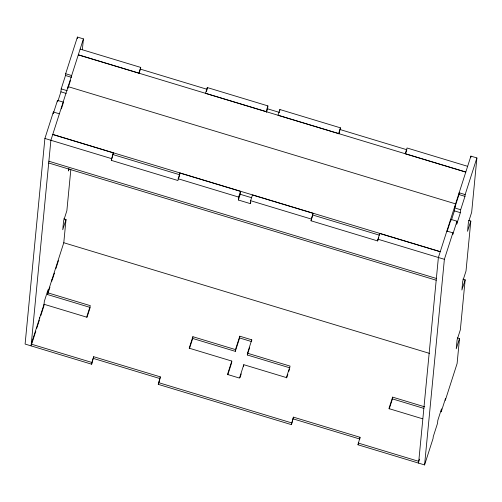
<?xml version="1.0" encoding="UTF-8"?>
<svg xmlns="http://www.w3.org/2000/svg" width="502" height="502" viewBox="0 0 502 502"><rect width="100%" height="100%" fill="white"/><g stroke="black" fill="none" stroke-linecap="round" stroke-linejoin="round"><path stroke-width="0.75" d="M59.38 113.81L53.388 111.996L44.898 138.458L25.1 344.065L91.678 364.214L93.692 356.709L160.27 376.851L160.157 378.025M53.388 111.996L53.218 113.759L57.51 100.369L63.503 102.182L61.357 108.878M31.093 345.878L50.89 140.271L83.414 38.886L77.421 37.073L65.662 73.738L65.492 75.501L61.194 88.892L60.911 91.828L57.918 101.153M57.372 101.837L57.51 100.369M39.639 318.833L39.752 317.659M86.946 317.484L90.172 307.444L47.558 294.555L48.01 289.855L44.327 301.332L43.875 306.032L40.775 315.702M67.927 88.402L68.096 86.639L455.59 203.875L455.27 207.169M51.85 281.164L52.02 279.401M77.27 38.629L77.421 37.073M68.617 168.785L68.404 170.987L69.107 168.804M91.678 364.214L91.847 362.45L31.262 344.121L44.044 304.268L86.658 317.157L90.341 305.68L47.728 292.791L63.785 242.736L66.019 219.531L63.773 218.853M70.851 169.369L66.866 210.721L63.597 220.924L62.744 229.734L66.019 219.531M82.366 49.754L83.414 38.886M111.306 160.364L113.32 152.859L52.754 134.461L440.248 251.697L379.637 233.43L377.629 240.935L311.045 220.792L313.06 213.287L252.468 194.958L250.63 200.7L250.347 203.636L238.362 200.009L238.645 197.073L240.489 191.331L179.898 173.002L177.89 180.507L111.306 160.364L113.32 152.859M139.179 73.487L140.729 67.419L80.138 49.089M359.896 438.459L360.009 437.28L293.432 417.137L291.417 424.642L158.262 384.356L160.27 376.851M179.785 174.181L179.898 173.002M207.194 88.735L207.307 87.561L267.892 105.891L267.61 108.827L266.462 112.417M192.699 338.461L192.875 336.704L235.482 349.593L235.312 351.356L192.699 338.461L189.48 348.507M238.362 200.009L240.207 194.274L240.489 191.331M192.875 336.704L189.191 348.181L231.798 361.07L231.629 362.833L227.814 374.737M239.611 337.965L239.78 336.202L251.766 339.829L251.596 341.592L239.611 337.965L235.312 351.356M243.614 366.46L243.784 364.697L286.397 377.586L290.081 366.109L247.467 353.22L251.766 339.829M289.911 367.872L247.298 354.983L247.467 353.22M279.739 110.986L279.878 109.518L340.469 127.847L338.919 133.915M291.417 424.642L293.432 417.137M311.045 220.792L313.06 213.287M457.259 337.896L459.506 338.574L457.102 363.542L445.343 400.207L445.512 398.444L441.214 411.835L441.496 408.898L437.819 420.375L437.531 423.311L433.239 436.702L433.069 438.466L424.579 464.927L358.001 444.785L360.009 437.28M379.525 234.61L379.637 233.43M389.219 408.935L392.445 398.895L392.614 397.132L424.755 406.858M418.586 463.114L438.384 257.501L470.907 156.122L476.9 157.935L471.667 212.271L468.397 222.474L467.544 231.284L470.82 221.087L468.573 220.403M424.579 464.927L444.377 259.314L452.867 232.853L446.874 231.039M450.859 220.88L450.997 219.412L456.989 221.225L456.707 224.162L460.39 212.685L460.673 209.748L464.971 196.357L465.141 194.594L476.9 157.935M451.637 219.481L454.398 210.871L454.68 207.935L458.979 194.544L459.148 192.781L465.141 194.594M452.867 232.853L452.697 234.616L456.989 221.225M470.757 157.672L470.907 156.122M462.913 279.15L465.159 279.827L460.353 329.764L457.084 339.967L456.236 348.777L459.506 338.574M470.82 221.087L466.013 271.017L462.737 281.22L461.89 290.03L465.159 279.827M68.397 86.928L70.531 80.27M31.563 344.41L35.805 331.182M36.753 328.239L39.344 320.157M47.558 294.555L49.943 287.113M52.321 279.696L54.442 273.094M55.854 268.695L58.439 260.632M140.729 67.419L138.885 73.16L78.299 54.831L465.793 172.06L405.208 153.731L407.047 147.99L467.638 166.319M91.847 362.45L93.692 356.709M207.307 87.561L205.469 93.303L266.054 111.632L267.892 105.891M178.806 177.633L179.496 175.487M206.447 91.477L207.138 89.325L140.56 69.182M158.262 384.356L159.868 379.33M279.878 109.518L278.039 115.259L338.624 133.588L340.469 127.847M250.347 203.636L250.805 202.199M231.798 361.07L227.506 374.461L239.492 378.088L243.784 364.697M235.482 349.593L239.78 336.202M240.038 377.617L241.23 373.896M247.298 354.983L249.682 347.541M286.686 377.912L287.841 374.329M288.757 371.461L289.447 369.309M377.629 240.935L378.778 237.346M405.729 153.342L406.877 149.753L340.3 129.61M358.001 444.785L358.692 442.632M392.614 397.132L388.931 408.609L422.571 418.787M447.182 231.315L450.997 219.412M419.465 459.148L418.756 461.351L358.171 443.021M267.61 108.827L279.595 112.454M65.662 73.738L71.654 75.551L71.479 77.314L65.492 75.501M458.979 194.544L464.971 196.357M61.194 88.892L67.186 90.705M454.68 207.935L460.673 209.748M60.911 91.828L66.157 93.416M454.398 210.871L460.39 212.685M113.151 154.622L179.729 174.765M312.89 215.051L379.468 235.193M240.207 194.274L251.439 197.669M44.898 138.458L111.475 158.601M178.059 178.743L238.645 197.073M250.63 200.7L311.215 219.029M377.799 239.172L444.377 259.314M48.87 161.224L436.37 278.453M48.7 162.987L436.2 280.216M63.785 242.736L429.543 353.395M392.445 398.895L423.839 408.39M93.523 358.472L160.1 378.615M293.262 418.9L359.84 439.043M158.431 382.593L291.587 422.879"/></g></svg>
